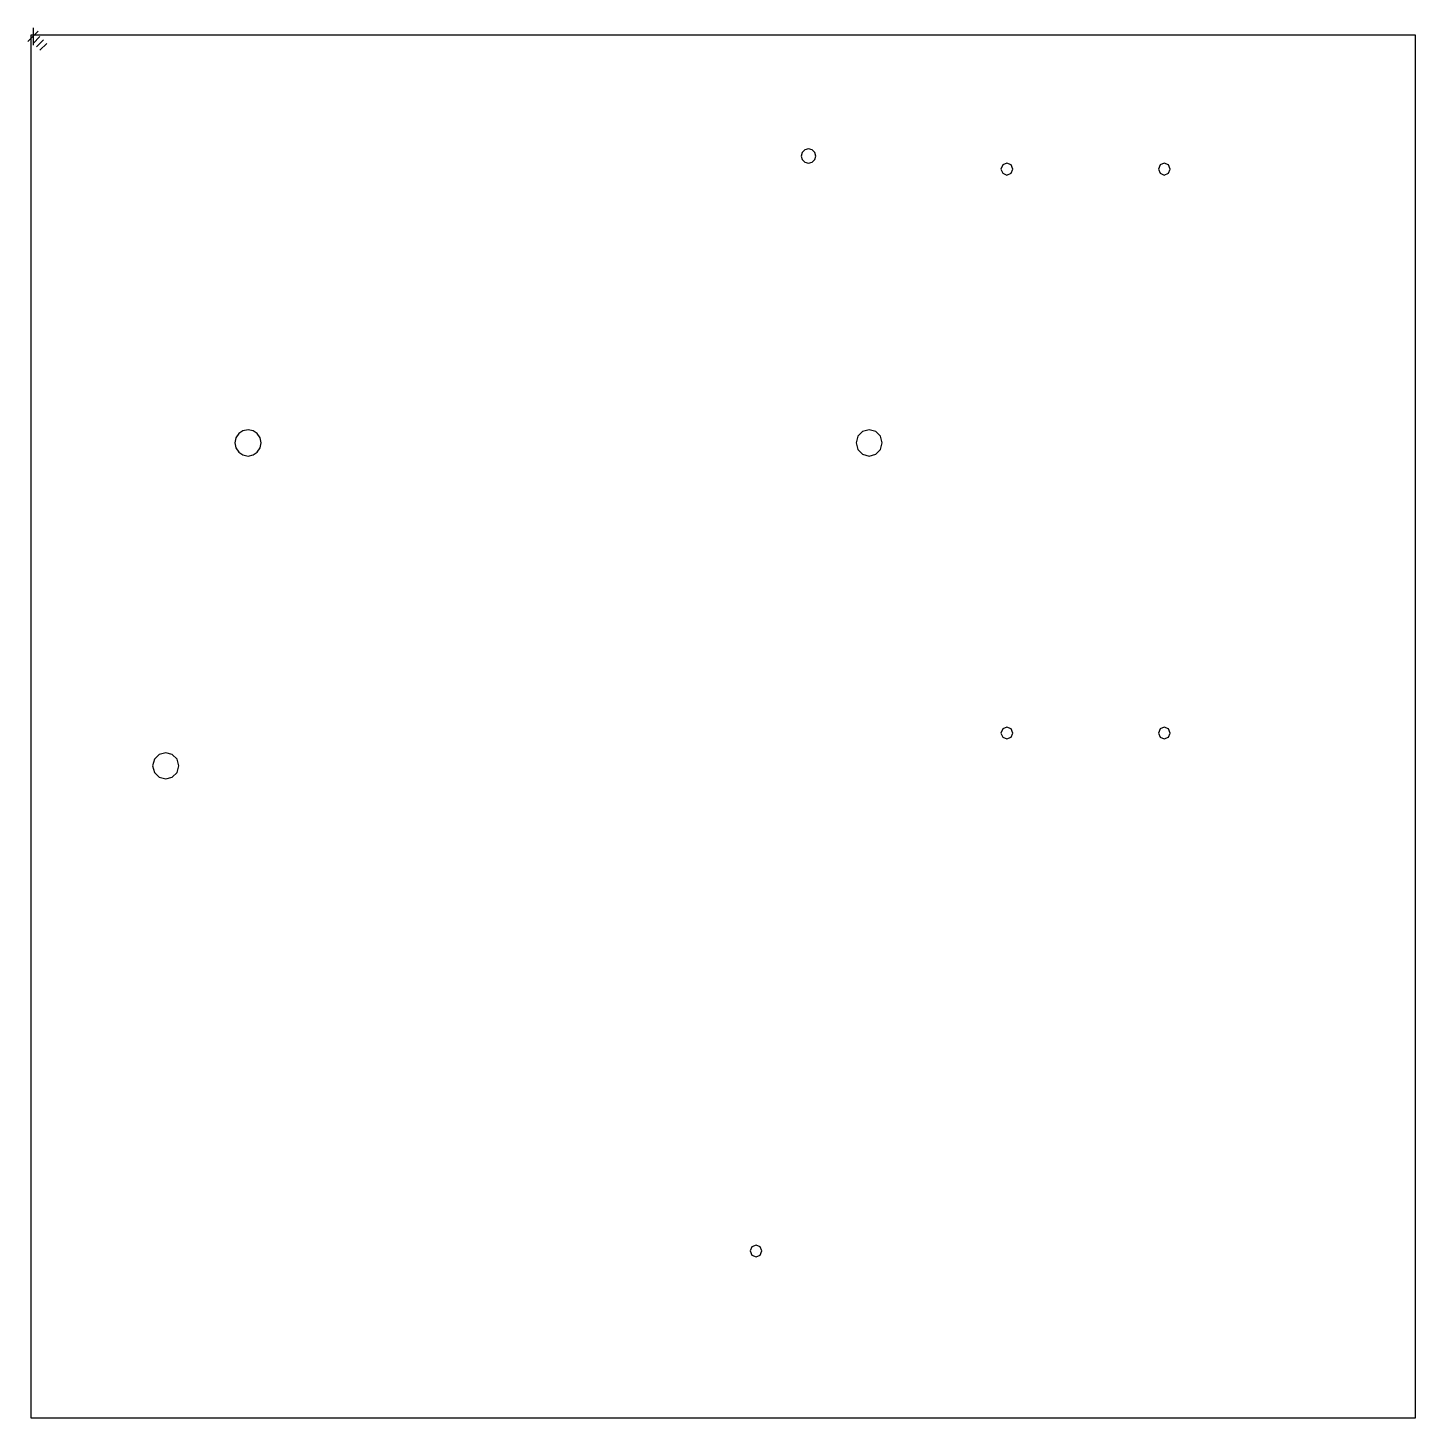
# Model space of a CAD drawing. Extents: x -1 to 211, y 0 to 212.
import ezdxf

# ---------------------------------------------------------------- set-up
doc = ezdxf.new("R2010")
doc.units = 0

msp = doc.modelspace()

# ---------------------------------------------------------------- linework, layer by layer
for p, q in [((-0.26316, -0.262874), (-0.26316, 211.26345)), ((-0.26316, 211.26345), (211.26316, 211.26345)), ((211.26316, 211.26345), (211.26316, -0.262874)), ((117.98106, 193.672428), (117.577428, 193.268795)), ((118.532433, 193.820167), (117.98106, 193.672428)), ((119.083805, 193.672428), (118.532433, 193.820167)), ((119.487437, 193.268795), (119.083805, 193.672428)), ((117.577428, 193.268795), (117.429688, 192.717423)), ((117.429688, 192.717423), (117.577428, 192.166051)), ((117.577428, 192.166051), (117.98106, 191.762418)), ((117.98106, 191.762418), (118.532433, 191.614679)), ((118.532433, 191.614679), (119.083805, 191.762418)), ((119.083805, 191.762418), (119.487437, 192.166051)), ((119.635177, 192.717423), (119.487437, 193.268795)), ((119.487437, 192.166051), (119.635177, 192.717423)), ((119.635177, 192.717423), (119.635177, 192.717423)), ((148.220106, 191.350072), (147.955655, 190.712434)), ((148.8579, 191.614144), (148.220106, 191.350072)), ((149.495695, 191.350072), (148.8579, 191.614144)), ((149.760145, 190.712434), (149.495695, 191.350072)), ((172.279979, 191.350072), (172.015529, 190.712434)), ((172.917774, 191.614144), (172.279979, 191.350072)), ((173.555568, 191.350072), (172.917774, 191.614144)), ((173.820019, 190.712434), (173.555568, 191.350072)), ((147.955655, 190.712434), (148.220106, 190.074796)), ((148.220106, 190.074796), (148.8579, 189.810724)), ((148.8579, 189.810724), (149.495695, 190.074796)), ((149.495695, 190.074796), (149.760145, 190.712434)), ((149.760145, 190.712434), (149.760145, 190.712434)), ((172.015529, 190.712434), (172.279979, 190.074796)), ((172.279979, 190.074796), (172.917774, 189.810724)), ((172.917774, 189.810724), (173.555568, 190.074796)), ((173.555568, 190.074796), (173.820019, 190.712434)), ((173.820019, 190.712434), (173.820019, 190.712434)), ((31.021823, 149.638707), (30.86426, 148.858274)), ((30.86426, 148.858274), (31.021823, 148.077842)), ((31.451508, 150.276016), (31.021823, 149.638707)), ((32.088818, 150.705702), (31.451508, 150.276016)), ((32.869251, 150.863264), (32.088818, 150.705702)), ((33.649683, 150.705702), (32.869251, 150.863264)), ((34.286993, 150.276016), (33.649683, 150.705702)), ((34.716679, 149.638707), (34.286993, 150.276016)), ((34.874241, 148.858274), (34.716679, 149.638707)), ((34.716679, 148.077842), (34.874241, 148.858274)), ((34.874241, 148.858274), (34.874241, 148.858274)), ((126.069138, 149.860769), (125.80052, 148.858274)), ((125.80052, 148.858274), (126.069138, 147.85578)), ((126.803015, 150.594646), (126.069138, 149.860769)), ((127.805509, 150.863264), (126.803015, 150.594646)), ((128.808004, 150.594646), (127.805509, 150.863264)), ((129.541881, 149.860769), (128.808004, 150.594646)), ((129.810499, 148.858274), (129.541881, 149.860769)), ((129.541881, 147.85578), (129.810499, 148.858274)), ((129.810499, 148.858274), (129.810499, 148.858274)), ((31.021823, 148.077842), (31.451508, 147.440532)), ((31.451508, 147.440532), (32.088818, 147.010846)), ((32.088818, 147.010846), (32.869251, 146.853284)), ((32.869251, 146.853284), (33.649683, 147.010846)), ((33.649683, 147.010846), (34.286993, 147.440532)), ((34.286993, 147.440532), (34.716679, 148.077842)), ((126.069138, 147.85578), (126.803015, 147.121902)), ((126.803015, 147.121902), (127.805509, 146.853285)), ((127.805509, 146.853285), (128.808004, 147.121902)), ((128.808004, 147.121902), (129.541881, 147.85578)), ((148.220106, 105.135529), (147.955655, 104.497892)), ((147.955655, 104.497892), (148.220106, 103.860254)), ((148.8579, 105.399602), (148.220106, 105.135529)), ((149.495695, 105.135529), (148.8579, 105.399602)), ((149.760145, 104.497892), (149.495695, 105.135529)), ((149.495695, 103.860254), (149.760145, 104.497892)), ((149.760145, 104.497892), (149.760145, 104.497892)), ((172.279979, 105.135529), (172.015529, 104.497892)), ((172.015529, 104.497892), (172.279979, 103.860254)), ((172.917774, 105.399602), (172.279979, 105.135529)), ((173.555568, 105.135529), (172.917774, 105.399602)), ((173.820019, 104.497892), (173.555568, 105.135529)), ((173.555568, 103.860254), (173.820019, 104.497892)), ((173.820019, 104.497892), (173.820019, 104.497892)), ((148.220106, 103.860254), (148.8579, 103.596182)), ((148.8579, 103.596182), (149.495695, 103.860254)), ((172.279979, 103.860254), (172.917774, 103.596182)), ((172.917774, 103.596182), (173.555568, 103.860254)), ((18.551568, 100.487888), (18.28295, 99.485393)), ((19.285445, 101.221766), (18.551568, 100.487888)), ((20.28794, 101.490383), (19.285445, 101.221766)), ((21.290435, 101.221766), (20.28794, 101.490383)), ((22.024312, 100.487888), (21.290435, 101.221766)), ((22.29293, 99.485393), (22.024312, 100.487888)), ((18.28295, 99.485393), (18.551568, 98.482898)), ((18.551568, 98.482898), (19.285445, 97.749021)), ((21.290435, 97.749021), (22.024312, 98.482898)), ((22.024312, 98.482898), (22.29293, 99.485393)), ((22.29293, 99.485393), (22.29293, 99.485393)), ((19.285445, 97.749021), (20.28794, 97.480403)), ((20.28794, 97.480403), (21.290435, 97.749021)), ((109.874567, 25.938634), (109.610229, 25.300791)), ((110.512474, 26.202818), (109.874567, 25.938634)), ((111.150381, 25.938634), (110.512474, 26.202818)), ((111.414719, 25.300791), (111.150381, 25.938634)), ((109.610229, 25.300791), (109.874567, 24.662949)), ((109.874567, 24.662949), (110.512474, 24.398765)), ((110.512474, 24.398765), (111.150381, 24.662949)), ((111.150381, 24.662949), (111.414719, 25.300791)), ((111.414719, 25.300791), (111.414719, 25.300791)), ((211.26316, -0.262874), (-0.26316, -0.262874))]:
    msp.add_line(p, q)
at = {"layer": 'Layer 1'}
for p, q in [((0.793749, 211.793749), (-0.793749, 210.206251)), ((0, 212.322915), (0, 209.677085)), ((1.058332, 211), (0, 209.941668)), ((1.587498, 210.470834), (0.529166, 209.412502)), ((2.116664, 209.941668), (1.058332, 208.883336))]:
    msp.add_line(p, q, dxfattribs=at)

doc.saveas('drawing.dxf')
